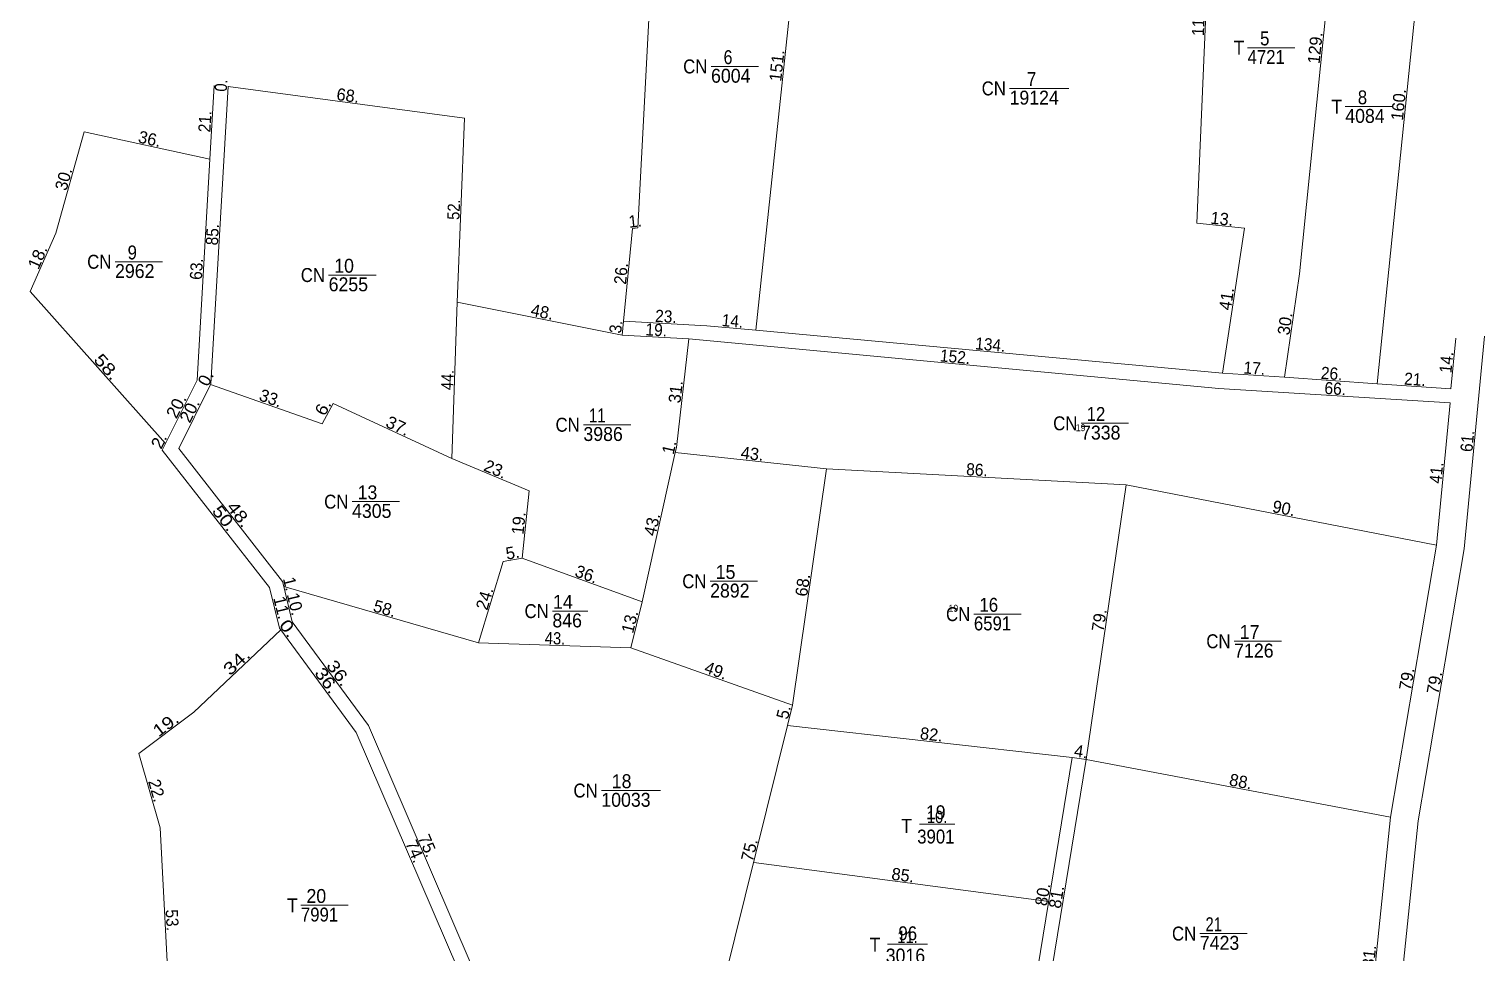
# Model space of a CAD drawing. Header units: metres. Extents: x 9560 to 10679, y 10701 to 11959.
# Drawn here: x 9866.1 to 10282.1, y 11239.7 to 11504.7 of the extents above; entities that cross this region are included whole.
import ezdxf
from ezdxf.enums import TextEntityAlignment as Align

# ---------------------------------------------------------------- set-up
doc = ezdxf.new("R2010")
doc.units = ezdxf.units.M
doc.header["$LTSCALE"] = 1.4
doc.layers.add('22', color=7, linetype='Continuous', lineweight=13)
doc.layers.add('62', color=7, linetype='Continuous', lineweight=13)
doc.layers.add('63', color=7, linetype='Continuous')

msp = doc.modelspace()

# ---------------------------------------------------------------- linework, layer by layer
at = {"layer": '22'}
for p, q in [((10090.74, 11569.37), (10074.6, 11418.34)), ((9919.2, 11488.58), (9917.97, 11467.38)), ((9923.2, 11488.35), (9923.19, 11488.21)), ((10036.26, 11416.96), (10036.65, 11420.94)), ((10055.44, 11415.85), (10036.26, 11416.96)), ((10208.55, 11406.06), (10074.6, 11418.34)), ((10051.49, 11383.25), (10094.9, 11378.59)), ((10180.86, 11374.02), (10169.38, 11295.23)), ((10256.75, 11278.69), (10269.97, 11356.68)), ((10007.58, 11352.94), (10041.98, 11340.42)), ((9939.14, 11344.79), (9995.08, 11328.63)), ((10038.71, 11327.27), (9995.08, 11328.63)), ((10165.42, 11295.82), (10083.75, 11305)), ((10165.42, 11295.82), (10152.37, 11215.96)), ((10169.38, 11295.23), (10165.42, 11295.82)), ((10256.75, 11278.69), (10169.38, 11295.23)), ((10121.54, 11276.69), (10131.72, 11276.69)), ((10074, 11265.69), (10158.66, 11254.45)), ((10112.41, 11242.28), (10123.89, 11242.28))]:
    msp.add_line(p, q, dxfattribs=at)
for points in [[(10036.65, 11420.94), (10039.24, 11447.51), (10040.79, 11447.67), (10047.28, 11571.08), (10090.74, 11569.37)], [(10206.18, 11564.83), (10201.15, 11449.03), (10214.79, 11447.57), (10208.55, 11406.06)], [(10243.65, 11563.36), (10230.59, 11434.52), (10226.27, 11404.83)], [(10243.65, 11563.36), (10269.13, 11562.37), (10252.94, 11402.98)], [(9923.19, 11488.21), (9918.25, 11402.93), (9918.18, 11402.79)], [(9923.19, 11488.21), (9991, 11479.18), (9988.95, 11426.41)], [(9917.97, 11467.38), (9881.87, 11475.27), (9873.78, 11446.16), (9866.42, 11429.45), (9905.25, 11385.83)], [(9917.97, 11467.38), (9914.29, 11403.97), (9905.25, 11385.83)], [(9987.39, 11381.53), (9988.95, 11426.41), (10036.26, 11416.96)], [(10074.6, 11418.34), (10060.6, 11419.63), (10036.65, 11420.94)], [(10283.67, 11416.67), (10277.91, 11355.68), (10264.67, 11277.6), (10256.01, 11193.54), (10253.82, 11163.5)], [(10055.44, 11415.85), (10051.81, 11384.67), (10051.49, 11383.25)], [(10055.44, 11415.85), (10207.48, 11401.63), (10273.83, 11397.53), (10269.97, 11356.68)], [(10275.49, 11416.05), (10274.07, 11401.52), (10252.94, 11402.98)], [(10252.94, 11402.98), (10226.27, 11404.83), (10208.55, 11406.06)], [(9918.18, 11402.79), (9909.02, 11384.45), (9938.77, 11346.3), (9939.14, 11344.79)], [(9987.39, 11381.53), (9953.33, 11397.3), (9950.22, 11391.53), (9918.18, 11402.79)], [(9905.25, 11385.83), (9904.32, 11383.97), (9935.09, 11344.52), (9937.91, 11332.93), (9938.29, 11332.41)], [(10007.58, 11352.94), (10009.54, 11372.3), (9987.39, 11381.53)], [(10051.49, 11383.25), (10041.98, 11340.42), (10038.71, 11327.27), (10085.19, 11310.82)], [(10269.97, 11356.68), (10180.86, 11374.02), (10094.9, 11378.59), (10085.19, 11310.82)], [(9995.08, 11328.63), (10002.14, 11352.04), (10007.58, 11352.94)], [(9939.14, 11344.79), (9941.6, 11334.67), (9963.45, 11305.01), (9993.21, 11235.76), (9993.38, 11235.07)], [(9925.8, 11209.52), (9924.94, 11216.24), (9918.77, 11222.23), (9906.51, 11222.66), (9903.73, 11275.59), (9897.61, 11296.89), (9913.37, 11308.77), (9938.29, 11332.41)], [(9938.29, 11332.41), (9959.97, 11302.98), (9989.38, 11234.54), (9998.35, 11198.69)], [(10085.19, 11310.82), (10083.75, 11305), (10065.58, 11231.74)], [(10169.38, 11295.23), (10156.29, 11215.13), (10194.51, 11207.38), (10248.45, 11198.11), (10256.75, 11278.69)]]:
    msp.add_lwpolyline(points, dxfattribs=at)
at = {"layer": '62'}
for p, q in [((10215.71, 11499.37), (10229.31, 11499.37)), ((10061.77, 11494), (10075.37, 11494)), ((10147.42, 11487.71), (10164.42, 11487.71)), ((10243.75, 11482.47), (10257.35, 11482.47)), ((9890.76, 11437.98), (9904.36, 11437.98)), ((9952.05, 11434.17), (9965.65, 11434.17)), ((10025.15, 11391.23), (10038.75, 11391.23)), ((10167.94, 11391.64), (10181.54, 11391.64)), ((9958.76, 11369.17), (9972.36, 11369.17)), ((10061.51, 11346.33), (10075.11, 11346.33)), ((10016.25, 11337.77), (10026.45, 11337.77)), ((10137.19, 11336.91), (10150.79, 11336.91)), ((10211.88, 11329.12), (10225.48, 11329.12)), ((10030.29, 11286.31), (10047.29, 11286.31)), ((9944.08, 11253.39), (9957.68, 11253.39)), ((10202.03, 11245.28), (10215.63, 11245.28))]:
    msp.add_line(p, q, dxfattribs=at)

# ---------------------------------------------------------------- texts
at = {"layer": '22'}
for s, height, width, p in [('19', 2, 0.95, (10167.815, 11389.38)), ('19', 2, 0.95, (10131.295, 11337.58)), ('19', 4, 0.95, (10126.24, 11278.07)), ('T', 4, 0.95, (10117.895, 11274.17)), ('3901', 4, 0.9, (10126.28, 11271.11)), ('96', 4, 0.9, (10118.205, 11243.36)), ('T', 4, 0.95, (10108.815, 11240.1)), ('3016', 4, 0.95, (10117.545, 11236.98))]:
    msp.add_text(s, height=height, dxfattribs=dict(at, width=width)).set_placement(p, align=Align.CENTER)
at = {"layer": '62'}
for s, width, p in [('5', 0.9, (10219.31, 11500.04)), ('T', 0.95, (10211.71, 11497.37)), ('CN', 0.9, (10053.77, 11492)), ('6', 0.85, (10065.37, 11494.67)), ('4721', 0.9, (10215.71, 11494.71)), ('6004', 0.95, (10061.77, 11489.34)), ('7', 0.9, (10152.42, 11488.38)), ('CN', 0.9, (10139.42, 11485.71)), ('19124', 0.95, (10147.42, 11483.05)), ('T', 0.95, (10239.75, 11480.47)), ('8', 0.9, (10247.35, 11483.14)), ('4084', 0.95, (10243.75, 11477.81)), ('9', 0.9, (9894.36, 11438.65)), ('CN', 0.9, (9882.76, 11435.98)), ('10', 0.95, (9953.65, 11434.84)), ('2962', 0.95, (9890.76, 11433.32)), ('CN', 0.9, (9944.05, 11432.17)), ('6255', 0.95, (9952.05, 11429.51)), ('11', 0.8, (10026.75, 11391.9)), ('12', 0.9, (10169.54, 11392.31)), ('CN', 0.9, (10017.15, 11389.23)), ('CN', 0.9, (10159.94, 11389.64)), ('3986', 0.95, (10025.15, 11386.57)), ('7338', 0.95, (10167.94, 11386.98)), ('CN', 0.9, (9950.76, 11367.17)), ('13', 0.95, (9960.36, 11369.84)), ('4305', 0.95, (9958.76, 11364.51)), ('15', 0.95, (10063.11, 11347)), ('CN', 0.9, (10053.51, 11344.33)), ('14', 0.95, (10016.45, 11338.44)), ('2892', 0.95, (10061.51, 11341.67)), ('CN', 0.9, (10008.25, 11335.77)), ('CN', 0.9, (10129.19, 11334.91)), ('16', 0.9, (10138.79, 11337.58)), ('846', 0.95, (10016.25, 11333.11)), ('6591', 0.9, (10137.19, 11332.25)), ('17', 0.95, (10213.48, 11329.79)), ('CN', 0.9, (10203.88, 11327.12)), ('7126', 0.95, (10211.88, 11324.46)), ('CN', 0.9, (10022.29, 11284.31)), ('18', 0.95, (10033.29, 11286.98)), ('10033', 0.95, (10030.29, 11281.65)), ('T', 0.95, (9940.08, 11251.39)), ('20', 0.95, (9945.68, 11254.06)), ('7991', 0.9, (9944.08, 11248.73)), ('CN', 0.9, (10194.03, 11243.28)), ('21', 0.8, (10203.63, 11245.95)), ('7423', 0.95, (10202.03, 11240.62))]:
    msp.add_text(s, height=4, dxfattribs=dict(at, width=width)).set_placement(p)
at = {"layer": '63'}
for s, height, rotation, width, p in [('115.', 3.49, 87.513, 0.95, (10203.366, 11507.019)), ('0.', 3.49, 85.914, 0.9, (9922.909, 11488.431)), ('21.', 3.5, 86.679, 0.95, (9918.287, 11478.094)), ('52.', 3.5, 87.775, 0.9, (9989.677, 11452.872)), ('1.', 3.49, 5.894, 0.95, (10040.161, 11447.911)), ('85.', 3.49, 86.685, 0.95, (9920.426, 11445.684)), ('18.', 3.5, 66.229, 1.05, (9870.134, 11438.635)), ('63.', 3.49, 86.679, 0.95, (9915.837, 11435.799)), ('26.', 3.5, 84.432, 0.95, (10037.664, 11434.425)), ('23.', 3.5, 356.869, 0.95, (10048.739, 11420.583)), ('14.', 3.5, 354.735, 0.95, (10067.789, 11419.273)), ('3.', 3.5, 84.403, 0.95, (10036.171, 11419.159)), ('19.', 3.5, 356.688, 0.95, (10045.964, 11416.703)), ('152.', 3.5, 354.657, 0.95, (10131.647, 11409.021)), ('134.', 3.5, 354.762, 0.95, (10141.755, 11412.489)), ('58.', 3.5, 311.675, 1.25, (9887.096, 11406.674)), ('17.', 3.5, 356.029, 0.95, (10217.554, 11405.737)), ('14.', 3.5, 84.418, 0.95, (10274.495, 11408.99)), ('0.', 3.5, 63.435, 1.05, (9918.346, 11403.782)), ('44.', 3.5, 88.009, 0.9, (9987.875, 11404.039)), ('26.', 3.5, 356.032, 0.95, (10239.744, 11404.197)), ('21.', 3.5, 356.047, 0.95, (10263.644, 11402.538)), ('66.', 3.5, 356.464, 0.95, (10240.782, 11399.871)), ('20.', 3.5, 63.511, 1.05, (9909.889, 11395.809)), ('20.', 3.5, 63.46, 1.05, (9913.722, 11394.538)), ('6.', 3.5, 61.676, 1.1, (9951.958, 11395.395)), ('37.', 3.5, 335.156, 1.05, (9971.22, 11389.347)), ('2.', 3.5, 63.435, 1.05, (9904.916, 11385.822)), ('61.', 3.5, 84.605, 0.95, (10280.504, 11386.37)), ('86.', 3.5, 356.957, 0.95, (10137.992, 11376.598)), ('41.', 3.49, 84.602, 0.95, (10271.613, 11377.301)), ('50.', 3.5, 307.953, 1.2, (9920.783, 11363.346)), ('48.', 3.5, 307.948, 1.2, (9924.972, 11364.476)), ('0.', 3.5, 306.158, 1.25, (9939.102, 11331.803)), ('43.', 3.5, 358.215, 0.9, (10016.96, 11328.246)), ('34.', 3.5, 43.49, 1.3, (9926.831, 11321.949)), ('36.', 3.49, 306.378, 1.2, (9950.132, 11316.84)), ('36.', 3.5, 306.378, 1.2, (9953.531, 11318.978)), ('19.', 3.49, 37.009, 1.2, (9906.355, 11303.856)), ('53.', 3.5, 273.007, 0.95, (9905.42, 11249.052))]:
    msp.add_text(s, height=height, rotation=rotation, dxfattribs=dict(at, width=width)).set_placement(p, align=Align.CENTER)
for s, height, rotation, p in [('129.', 3.5, 84.212, (10236.835, 11499.139)), ('151.', 3.5, 83.9, (10082.39, 11494.069)), ('68.', 3.5, 352.415, (9957.369, 11483.958)), ('160.', 3.5, 84.2, (10260.756, 11482.878)), ('36.', 3.5, 347.671, (9900.356, 11471.536)), ('30.', 3.5, 74.469, (9877.663, 11461.261)), ('13.', 3.5, 353.89, (10208.189, 11448.575)), ('41.', 3.5, 81.451, (10211.409, 11427.115)), ('48.', 3.49, 348.704, (10013.008, 11421.913)), ('30.', 3.49, 81.721, (10228.172, 11419.974)), ('33.', 3.5, 340.637, (9934.885, 11397.234)), ('31.', 3.5, 83.359, (10053.346, 11400.493)), ('1.', 3.5, 77.3, (10051.446, 11384.415)), ('43.', 3.5, 353.873, (10073.413, 11381.194)), ('23.', 3.5, 337.378, (9999.257, 11376.91)), ('90.', 3.5, 348.988, (10225.811, 11365.579)), ('19.', 3.5, 84.219, (10008.276, 11362.834)), ('43.', 3.5, 77.481, (10046.525, 11362.276)), ('5.', 3.5, 9.394, (10005.099, 11352.833)), ('36.', 3.5, 340.001, (10025.476, 11346.741)), ('1.', 3.5, 283.768, (9939.353, 11345.196)), ('68.', 3.49, 81.846, (10089.785, 11345.003)), ('11.', 3.5, 283.675, (9936.891, 11338.379)), ('10.', 3.5, 283.663, (9940.759, 11339.393)), ('24.', 3.5, 73.218, (9998.477, 11340.93)), ('58.', 3.49, 343.887, (9967.681, 11336.861)), ('79.', 3.49, 81.71, (10174.862, 11334.923)), ('13.', 3.5, 76.036, (10040.159, 11334.333)), ('49.', 3.49, 340.51, (10062.633, 11319.12)), ('79.', 3.5, 80.379, (10263.115, 11318.033)), ('79.', 3.5, 80.376, (10271.045, 11316.982)), ('5.', 3.49, 76.103, (10084.287, 11308.401)), ('82.', 3.5, 353.587, (10124.815, 11300.688)), ('4.', 3.5, 351.526, (10167.702, 11295.784)), ('22.', 3.49, 286.031, (9901.093, 11285.842)), ('88.', 3.5, 349.28, (10213.444, 11287.198)), ('74.', 3.5, 293.254, (9975.247, 11268.186)), ('75.', 3.5, 293.255, (9978.905, 11269.811)), ('75.', 3.5, 76.071, (10074.477, 11268.864)), ('85.', 3.49, 352.437, (10116.605, 11260.341)), ('80.', 3.5, 80.719, (10158.643, 11256.223)), ('81.', 3.5, 80.719, (10162.583, 11255.513)), ('81.', 3.5, 84.119, (10252.322, 11238.616))]:
    msp.add_text(s, height=height, rotation=rotation, dxfattribs=at).set_placement(p, align=Align.CENTER)
at = {"layer": '63', "width": 0.9}
for s, p in [('10.', (10126.635, 11276.99)), ('11.', (10118.155, 11242.58))]:
    msp.add_text(s, height=3.5, dxfattribs=at).set_placement(p, align=Align.CENTER)

doc.saveas('drawing.dxf')
